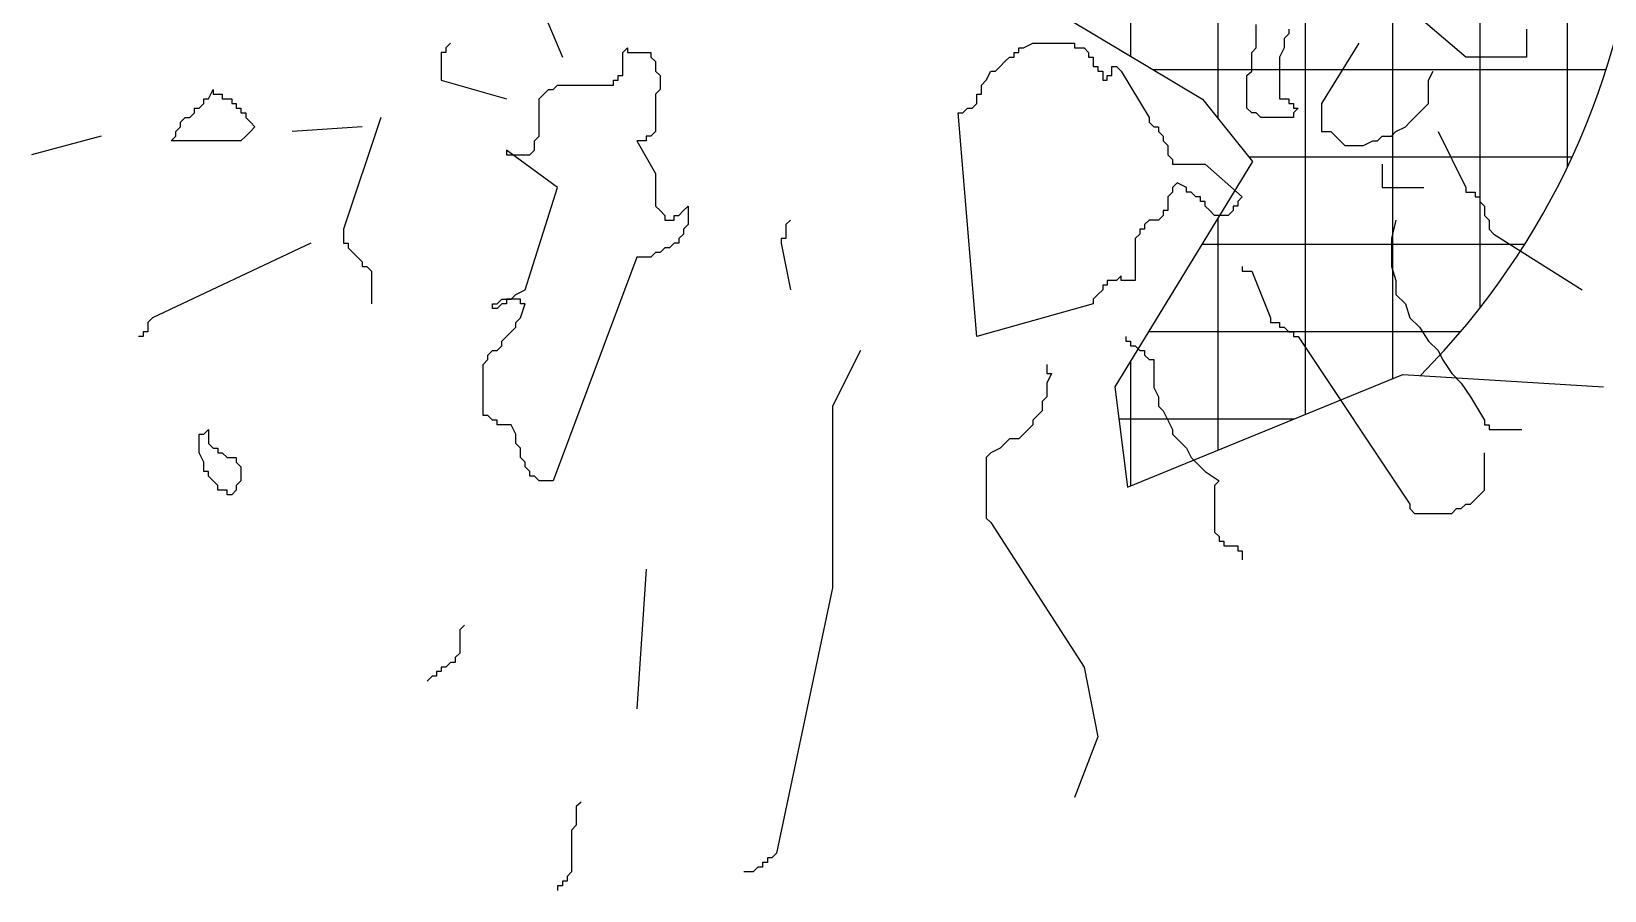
# Model space of a CAD drawing. Extents: x -13.6 to 7.2, y -12.8 to 13.
# Drawn here: x 2.914 to 3.969, y -7.14 to -6.563 of the extents above; entities that cross this region are included whole.
import ezdxf

# ---------------------------------------------------------------- set-up
doc = ezdxf.new("R2010")
doc.units = 0
doc.header["$MEASUREMENT"] = 0
doc.layers.add('C-LAND-EgrnConfr1', color=3, linetype='CONTINUOUS')
doc.layers.add('C-LAND-PL-TEXTURE', color=8, linetype='CONTINUOUS')

# ---------------------------------------------------------------- blocks, each defined once
blk = doc.blocks.new('C-LAND-EgrnConfrShde1')
at = {"layer": 'C-LAND-PL-TEXTURE', "linetype": 'Continuous'}
h = blk.add_hatch(dxfattribs=at)
h.set_pattern_fill('NET', color=256, scale=0.46875, style=0)
h.set_pattern_definition([(0, (-0.03989, -0.08519), (0, 0.0585938), []), (90, (-0.03989, -0.08519), (-0.0585938, 4e-18), [])])
h.paths.add_polyline_path([(0.1597, 0.1428), (0.0504, 0.0084), (0.0924, -0.1008), (0.2185, -0.1763), (0.2521, -0.2183), (0.1597, -0.3695), (0.1681, -0.4367), (0.3736, -0.3527, 0.825906), (-0.216, 0.4661), (-0.1765, 0.3527), (-0.3026, 0.3107), (-0.1681, 0.1428), (-0.1009, 0.1679), (0.084, 0.1679)])
at = {"layer": 'C-LAND-EgrnConfr1'}
for points in [[(0.4358, -0.1294), (0.4358, -0.1325), (0.4358, -0.1356), (0.4358, -0.1387), (0.4358, -0.1419), (0.4358, -0.145), (0.4358, -0.1481), (0.3952, -0.1481), (0.3546, -0.1137)], [(0.2765, -0.1294), (0.2765, -0.1325), (0.2733, -0.1356), (0.2733, -0.1419), (0.2702, -0.1481), (0.2702, -0.1512), (0.2702, -0.1575), (0.2702, -0.1606), (0.2702, -0.1669), (0.2702, -0.1731), (0.2702, -0.1762), (0.2733, -0.1762), (0.2765, -0.1762), (0.2765, -0.1794), (0.2796, -0.1794), (0.2796, -0.1825), (0.2827, -0.1825), (0.2796, -0.1856), (0.2796, -0.1887), (0.2765, -0.1887), (0.2733, -0.1887), (0.2702, -0.1887), (0.2671, -0.1887), (0.264, -0.1887), (0.2608, -0.1887), (0.2577, -0.1887), (0.2546, -0.1856), (0.2515, -0.1856), (0.2483, -0.1825), (0.2483, -0.1794), (0.2483, -0.1762), (0.2483, -0.1731), (0.2483, -0.17), (0.2483, -0.1637), (0.2483, -0.1606), (0.2515, -0.1575), (0.2515, -0.1544), (0.2515, -0.1481), (0.2515, -0.145), (0.2546, -0.1419), (0.2546, -0.1356), (0.2546, -0.1262)], [(-0.236, -0.0887), (-0.211, -0.1481)], [(-0.286, -0.1387), (-0.2892, -0.1419), (-0.2892, -0.145), (-0.2923, -0.145), (-0.2923, -0.1481), (-0.2923, -0.1512), (-0.2923, -0.1544), (-0.2923, -0.1575), (-0.2923, -0.1606), (-0.2923, -0.1637), (-0.2485, -0.1762)], [(0.3233, -0.1387), (0.2983, -0.1794), (0.2983, -0.1825), (0.2983, -0.1856), (0.2983, -0.1887), (0.2983, -0.1919), (0.2983, -0.195), (0.2983, -0.1981), (0.3015, -0.1981), (0.3046, -0.1981), (0.3077, -0.2012), (0.3108, -0.2044), (0.314, -0.2075), (0.3171, -0.2075), (0.3233, -0.2075), (0.3265, -0.2075), (0.3327, -0.2044), (0.3358, -0.2044), (0.339, -0.2012), (0.3452, -0.2012), (0.3483, -0.1981), (0.3546, -0.195), (0.3577, -0.1919), (0.3608, -0.1887), (0.3702, -0.1794), (0.3702, -0.1762), (0.3702, -0.1731), (0.3702, -0.17), (0.3702, -0.1669), (0.3702, -0.1637), (0.3733, -0.1575)], [(-0.3329, -0.1887), (-0.3579, -0.2637), (-0.3579, -0.2669), (-0.3579, -0.27), (-0.3579, -0.2731), (-0.3548, -0.2731), (-0.3548, -0.2762), (-0.3517, -0.2794), (-0.3485, -0.2825), (-0.3454, -0.2856), (-0.3454, -0.2887), (-0.3423, -0.2887), (-0.3392, -0.2919), (-0.3392, -0.295), (-0.3392, -0.2981), (-0.3392, -0.3012), (-0.3392, -0.3044), (-0.3392, -0.3075), (-0.3392, -0.3106), (-0.3392, -0.3137)], [(-0.3454, -0.195), (-0.3923, -0.1981)], [(0.3765, -0.1981), (0.3952, -0.2356), (0.3952, -0.2387), (0.3983, -0.2387), (0.4015, -0.2387), (0.4015, -0.2419), (0.4046, -0.2419), (0.4046, -0.245), (0.4077, -0.2481), (0.4077, -0.2512), (0.4077, -0.2544), (0.4108, -0.2575), (0.4108, -0.2606), (0.4108, -0.2637), (0.414, -0.2669), (0.4733, -0.3044)], [(-0.5204, -0.2012), (-0.5673, -0.2137)], [(0.339, -0.22), (0.339, -0.2231), (0.339, -0.2262), (0.339, -0.2294), (0.339, -0.2325), (0.339, -0.2356), (0.3421, -0.2356), (0.3671, -0.2356)], [(-0.0579, -0.2575), (-0.061, -0.2606), (-0.061, -0.2637), (-0.061, -0.2669), (-0.061, -0.27), (-0.0642, -0.27), (-0.0642, -0.2731), (-0.0579, -0.3044)], [(0.3483, -0.2575), (0.3452, -0.27), (0.3452, -0.2794), (0.3452, -0.2887), (0.3483, -0.2981), (0.3483, -0.3075), (0.3546, -0.3137), (0.3577, -0.3231), (0.364, -0.3294), (0.3702, -0.3387), (0.3765, -0.345), (0.3796, -0.3512), (0.3858, -0.3606), (0.3921, -0.3669), (0.3983, -0.3762), (0.4077, -0.3919), (0.4077, -0.395), (0.4108, -0.395), (0.4108, -0.3981), (0.414, -0.3981), (0.4171, -0.3981), (0.4202, -0.3981), (0.4233, -0.3981), (0.4265, -0.3981), (0.4327, -0.3981)], [(-0.3798, -0.2731), (-0.486, -0.3231), (-0.4892, -0.3262), (-0.4892, -0.3294), (-0.4892, -0.3325), (-0.4923, -0.3325), (-0.4923, -0.3356), (-0.4954, -0.3356)], [(0.2452, -0.2887), (0.2452, -0.2919), (0.2483, -0.2919), (0.2515, -0.2919), (0.264, -0.3231), (0.264, -0.3262), (0.2671, -0.3262), (0.2702, -0.3262), (0.2702, -0.3294), (0.2733, -0.3294), (0.2765, -0.3325), (0.2796, -0.3325), (0.2796, -0.3356), (0.2827, -0.3356), (0.3577, -0.4481), (0.3577, -0.4512), (0.3608, -0.4544), (0.364, -0.4544), (0.3671, -0.4544), (0.3702, -0.4544), (0.3733, -0.4544), (0.3765, -0.4544), (0.3827, -0.4544), (0.3858, -0.4544), (0.389, -0.4512), (0.3921, -0.4512), (0.3952, -0.4481), (0.3983, -0.4481), (0.4015, -0.445), (0.4077, -0.4387), (0.4077, -0.4356), (0.4077, -0.4325), (0.4077, -0.4294), (0.4077, -0.4262), (0.4077, -0.4231), (0.4077, -0.42), (0.4077, -0.4137)], [(0.1671, -0.3356), (0.1671, -0.3387), (0.1702, -0.3387), (0.1702, -0.3419), (0.1733, -0.3419), (0.1765, -0.345), (0.1796, -0.345), (0.1796, -0.3481), (0.1827, -0.3512), (0.1858, -0.3512), (0.1858, -0.3606), (0.1858, -0.3637), (0.1858, -0.37), (0.189, -0.3762), (0.189, -0.3825), (0.1921, -0.3856), (0.1952, -0.3919), (0.1983, -0.3981), (0.1983, -0.4012), (0.2046, -0.4075), (0.2077, -0.4106), (0.2108, -0.4169), (0.214, -0.42), (0.2202, -0.4262), (0.2296, -0.4325), (0.2265, -0.4356), (0.2265, -0.4387), (0.2265, -0.4419), (0.2265, -0.445), (0.2265, -0.4481), (0.2265, -0.4512), (0.2265, -0.4544), (0.2265, -0.4575), (0.2265, -0.4606), (0.2265, -0.4637), (0.2265, -0.4669), (0.2296, -0.47), (0.2296, -0.4731), (0.2327, -0.4731), (0.2327, -0.4762), (0.2358, -0.4762), (0.239, -0.4762), (0.2421, -0.4762), (0.2421, -0.4794), (0.2452, -0.4794), (0.2452, -0.4825), (0.2452, -0.4856)], [(-0.011, -0.345), (-0.0298, -0.3825), (-0.0298, -0.5044), (-0.0673, -0.6825), (-0.0704, -0.6856), (-0.0735, -0.6856), (-0.0735, -0.6887), (-0.0767, -0.6887), (-0.0767, -0.6919), (-0.0798, -0.6919), (-0.0829, -0.695), (-0.086, -0.695), (-0.0892, -0.695)], [(0.114, -0.3544), (0.114, -0.3575), (0.114, -0.3606), (0.1171, -0.3606), (0.114, -0.3669), (0.114, -0.3731), (0.114, -0.3762), (0.1108, -0.3794), (0.1108, -0.3856), (0.1077, -0.3887), (0.1046, -0.3919), (0.1046, -0.395), (0.1015, -0.3981), (0.0983, -0.4012), (0.0952, -0.4044), (0.089, -0.4044), (0.0858, -0.4075), (0.0827, -0.4106), (0.0765, -0.4137), (0.0733, -0.4169), (0.0733, -0.42), (0.0733, -0.4231), (0.0733, -0.4262), (0.0733, -0.4294), (0.0733, -0.4325), (0.0733, -0.4356), (0.0733, -0.4387), (0.0733, -0.4419), (0.0733, -0.445), (0.0733, -0.4481), (0.0733, -0.4512), (0.0733, -0.4544), (0.0733, -0.4575), (0.0765, -0.4606), (0.139, -0.5575), (0.1483, -0.6044), (0.1327, -0.645)], [(-0.1548, -0.4919), (-0.161, -0.5856)], [(-0.2767, -0.5294), (-0.2798, -0.5325), (-0.2798, -0.5356), (-0.2798, -0.5387), (-0.2798, -0.5419), (-0.2798, -0.545), (-0.2798, -0.5481), (-0.2829, -0.5512), (-0.2829, -0.5544), (-0.286, -0.5544), (-0.2892, -0.5575), (-0.2923, -0.5575), (-0.2923, -0.5606), (-0.2954, -0.5606), (-0.2954, -0.5637), (-0.2985, -0.5637), (-0.3017, -0.5669)], [(-0.1985, -0.6481), (-0.2017, -0.6512), (-0.2017, -0.6544), (-0.2017, -0.6575), (-0.2017, -0.6606), (-0.2017, -0.6637), (-0.2048, -0.6669), (-0.2048, -0.67), (-0.2048, -0.6731), (-0.2048, -0.6762), (-0.2048, -0.6794), (-0.2048, -0.6825), (-0.2048, -0.6856), (-0.2048, -0.6887), (-0.2048, -0.6919), (-0.2048, -0.695), (-0.2079, -0.6981), (-0.2079, -0.7012), (-0.211, -0.7012), (-0.211, -0.7044), (-0.2142, -0.7044), (-0.2142, -0.7075)]]:
    blk.add_lwpolyline(points, dxfattribs=at)
for points in [[(-0.1673, -0.1419), (-0.1673, -0.145), (-0.1642, -0.145), (-0.161, -0.145), (-0.1579, -0.145), (-0.1517, -0.145), (-0.1517, -0.1481), (-0.1485, -0.1512), (-0.1485, -0.1544), (-0.1485, -0.1575), (-0.1454, -0.1606), (-0.1454, -0.1637), (-0.1454, -0.1669), (-0.1454, -0.17), (-0.1485, -0.1731), (-0.1485, -0.1762), (-0.1485, -0.1825), (-0.1485, -0.1856), (-0.1485, -0.1887), (-0.1485, -0.1919), (-0.1485, -0.1981), (-0.1517, -0.2012), (-0.1548, -0.2012), (-0.1548, -0.2044), (-0.1579, -0.2044), (-0.161, -0.2044), (-0.1485, -0.2262), (-0.1485, -0.2294), (-0.1485, -0.2325), (-0.1485, -0.2356), (-0.1485, -0.2387), (-0.1485, -0.2419), (-0.1485, -0.245), (-0.1485, -0.2481), (-0.1454, -0.2512), (-0.1423, -0.2544), (-0.1423, -0.2575), (-0.1392, -0.2575), (-0.136, -0.2575), (-0.136, -0.2544), (-0.1329, -0.2544), (-0.1298, -0.2512), (-0.1267, -0.2481), (-0.1267, -0.2544), (-0.1267, -0.2575), (-0.1267, -0.2606), (-0.1298, -0.2637), (-0.1298, -0.2669), (-0.1329, -0.27), (-0.1329, -0.2731), (-0.136, -0.2731), (-0.1392, -0.2762), (-0.1423, -0.2762), (-0.1454, -0.2794), (-0.1485, -0.2794), (-0.1517, -0.2825), (-0.1548, -0.2825), (-0.161, -0.2825), (-0.2173, -0.4325), (-0.2235, -0.4325), (-0.2267, -0.4325), (-0.2298, -0.4294), (-0.2329, -0.4294), (-0.2329, -0.4262), (-0.236, -0.4231), (-0.236, -0.42), (-0.2392, -0.4169), (-0.2392, -0.4137), (-0.2392, -0.4106), (-0.2423, -0.4075), (-0.2423, -0.4044), (-0.2423, -0.4012), (-0.2454, -0.395), (-0.2485, -0.395), (-0.2517, -0.395), (-0.2548, -0.395), (-0.2548, -0.3919), (-0.2579, -0.3919), (-0.261, -0.3887), (-0.2642, -0.3887), (-0.2642, -0.3856), (-0.2642, -0.3825), (-0.2642, -0.3794), (-0.2642, -0.3762), (-0.2642, -0.3731), (-0.2642, -0.37), (-0.2642, -0.3669), (-0.2642, -0.3606), (-0.2642, -0.3575), (-0.2642, -0.3544), (-0.261, -0.3512), (-0.261, -0.3481), (-0.2579, -0.345), (-0.2548, -0.345), (-0.2517, -0.3419), (-0.2517, -0.3387), (-0.2485, -0.3356), (-0.2454, -0.3325), (-0.2423, -0.3294), (-0.2423, -0.3262), (-0.2392, -0.3231), (-0.236, -0.3137), (-0.2392, -0.3137), (-0.2392, -0.3106), (-0.2423, -0.3106), (-0.2454, -0.3106), (-0.2485, -0.3106), (-0.2485, -0.3137), (-0.2517, -0.3137), (-0.2548, -0.3169), (-0.2579, -0.3169), (-0.2579, -0.3137), (-0.2548, -0.3137), (-0.2517, -0.3106), (-0.2485, -0.3106), (-0.2454, -0.3106), (-0.2423, -0.3075), (-0.236, -0.3044), (-0.2142, -0.2356), (-0.2485, -0.2106), (-0.2485, -0.2137), (-0.2454, -0.2137), (-0.2423, -0.2137), (-0.2392, -0.2137), (-0.236, -0.2137), (-0.2329, -0.2137), (-0.2298, -0.2106), (-0.2298, -0.2075), (-0.2298, -0.2044), (-0.2267, -0.2012), (-0.2267, -0.1981), (-0.2267, -0.195), (-0.2267, -0.1919), (-0.2267, -0.1887), (-0.2267, -0.1856), (-0.2267, -0.1794), (-0.2267, -0.1762), (-0.2235, -0.1731), (-0.2204, -0.17), (-0.2173, -0.17), (-0.2142, -0.1669), (-0.211, -0.1669), (-0.2079, -0.1669), (-0.2017, -0.1669), (-0.1985, -0.1669), (-0.1954, -0.1669), (-0.1923, -0.1669), (-0.1892, -0.1669), (-0.1829, -0.1669), (-0.1798, -0.1669), (-0.1767, -0.1669), (-0.1767, -0.1637), (-0.1735, -0.1637), (-0.1735, -0.1606), (-0.1704, -0.1606), (-0.1704, -0.1575), (-0.1704, -0.1544), (-0.1704, -0.1512), (-0.1704, -0.145), (-0.1673, -0.1419)], [(0.1046, -0.1387), (0.1327, -0.1387), (0.1327, -0.1419), (0.1358, -0.1419), (0.139, -0.1419), (0.1421, -0.145), (0.1421, -0.1481), (0.1452, -0.1481), (0.1452, -0.1512), (0.1452, -0.1544), (0.1483, -0.1544), (0.1483, -0.1575), (0.1515, -0.1575), (0.1515, -0.1606), (0.1515, -0.1637), (0.1546, -0.1637), (0.1546, -0.1606), (0.1577, -0.1606), (0.1577, -0.1575), (0.1577, -0.1544), (0.1608, -0.1544), (0.164, -0.1575), (0.1827, -0.1887), (0.1827, -0.1919), (0.1858, -0.195), (0.189, -0.195), (0.189, -0.1981), (0.1921, -0.2012), (0.1921, -0.2044), (0.1952, -0.2075), (0.1952, -0.2106), (0.1952, -0.2137), (0.1983, -0.2169), (0.1983, -0.22), (0.2015, -0.22), (0.2046, -0.22), (0.2077, -0.22), (0.2108, -0.22), (0.214, -0.22), (0.2202, -0.22), (0.2452, -0.2419), (0.2421, -0.245), (0.2421, -0.2481), (0.239, -0.2481), (0.239, -0.2512), (0.2358, -0.2544), (0.2327, -0.2544), (0.2296, -0.2544), (0.2265, -0.2544), (0.2233, -0.2512), (0.2202, -0.2481), (0.2202, -0.245), (0.2171, -0.245), (0.2171, -0.2419), (0.214, -0.2419), (0.2108, -0.2387), (0.2077, -0.2387), (0.2077, -0.2356), (0.2015, -0.2325), (0.1983, -0.2356), (0.1983, -0.2387), (0.1952, -0.2419), (0.1952, -0.245), (0.1952, -0.2481), (0.1952, -0.2512), (0.1921, -0.2512), (0.1921, -0.2544), (0.189, -0.2575), (0.1858, -0.2575), (0.1827, -0.2575), (0.1796, -0.2606), (0.1796, -0.2637), (0.1765, -0.2637), (0.1765, -0.2669), (0.1733, -0.27), (0.1733, -0.2731), (0.1733, -0.2762), (0.1733, -0.2794), (0.1733, -0.2825), (0.1733, -0.2856), (0.1733, -0.2887), (0.1733, -0.2919), (0.1733, -0.295), (0.1733, -0.2981), (0.1702, -0.2981), (0.1671, -0.2981), (0.164, -0.2981), (0.164, -0.295), (0.1608, -0.2981), (0.1577, -0.2981), (0.1546, -0.2981), (0.1546, -0.3012), (0.1515, -0.3012), (0.1515, -0.3044), (0.1483, -0.3075), (0.1452, -0.3106), (0.1452, -0.3137), (0.0671, -0.3356), (0.0546, -0.1856), (0.0577, -0.1856), (0.0608, -0.1825), (0.064, -0.1825), (0.0671, -0.1794), (0.0671, -0.1762), (0.0671, -0.1731), (0.0702, -0.1731), (0.0702, -0.17), (0.0702, -0.1669), (0.0733, -0.1637), (0.0765, -0.1575), (0.0796, -0.1575), (0.0827, -0.1544), (0.0858, -0.1512), (0.089, -0.1481), (0.0921, -0.1481), (0.0921, -0.145), (0.0952, -0.145), (0.0952, -0.1419), (0.0983, -0.1419), (0.1046, -0.1387)], [(-0.4329, -0.1762), (-0.4329, -0.1794), (-0.4298, -0.1794), (-0.4298, -0.1825), (-0.4267, -0.1825), (-0.4267, -0.1856), (-0.4235, -0.1856), (-0.4235, -0.1887), (-0.4204, -0.1919), (-0.4173, -0.195), (-0.4204, -0.1981), (-0.4235, -0.2012), (-0.4267, -0.2044), (-0.4298, -0.2044), (-0.4329, -0.2044), (-0.436, -0.2044), (-0.4392, -0.2044), (-0.4423, -0.2044), (-0.4454, -0.2044), (-0.4517, -0.2044), (-0.4548, -0.2044), (-0.4579, -0.2044), (-0.461, -0.2044), (-0.4642, -0.2044), (-0.4704, -0.2044), (-0.4735, -0.2044), (-0.4704, -0.2012), (-0.4704, -0.1981), (-0.4673, -0.195), (-0.4673, -0.1919), (-0.4642, -0.1887), (-0.461, -0.1887), (-0.4579, -0.1856), (-0.4579, -0.1825), (-0.4548, -0.1825), (-0.4517, -0.1794), (-0.4517, -0.1762), (-0.4485, -0.1762), (-0.4454, -0.17), (-0.4454, -0.1731), (-0.4423, -0.1731), (-0.4392, -0.1731), (-0.4392, -0.1762), (-0.436, -0.1762), (-0.4329, -0.1762)], [(-0.4485, -0.4012), (-0.4485, -0.4044), (-0.4485, -0.4075), (-0.4454, -0.4106), (-0.4423, -0.4106), (-0.4423, -0.4137), (-0.4392, -0.4137), (-0.436, -0.4169), (-0.4329, -0.4169), (-0.4298, -0.4169), (-0.4298, -0.42), (-0.4267, -0.4231), (-0.4267, -0.4262), (-0.4267, -0.4294), (-0.4267, -0.4325), (-0.4298, -0.4356), (-0.4298, -0.4387), (-0.4329, -0.4419), (-0.436, -0.4419), (-0.436, -0.4387), (-0.4392, -0.4387), (-0.4423, -0.4387), (-0.4423, -0.4356), (-0.4454, -0.4325), (-0.4485, -0.4294), (-0.4485, -0.4262), (-0.4517, -0.4262), (-0.4517, -0.4231), (-0.4517, -0.42), (-0.4548, -0.4137), (-0.4548, -0.4106), (-0.4548, -0.4075), (-0.4548, -0.4044), (-0.4548, -0.4012), (-0.4517, -0.4012), (-0.4485, -0.3981), (-0.4485, -0.4012)]]:
    blk.add_lwpolyline(points, close=True, dxfattribs=at)
at = {"layer": 'C-LAND-PL-TEXTURE', "linetype": 'Continuous'}
blk.add_lwpolyline([(-0.2437, 0.5458), (-0.1765, 0.3527), (-0.3026, 0.3107), (-0.1681, 0.1428), (-0.1009, 0.1679), (0.084, 0.1679), (0.1597, 0.1428), (0.0504, 0.0084), (0.0924, -0.1008), (0.2185, -0.1763), (0.2521, -0.2183), (0.1597, -0.3695), (0.1681, -0.4367), (0.353, -0.3611), (0.4875, -0.3695)], dxfattribs=at)
blk.add_arc((0, 0), 0.5137, 315.2278, 114.8606, dxfattribs=at)
blk = doc.blocks.new('EgrnConfr1')
at = {"layer": 'C-LAND-EgrnConfr1', "linetype": 'Continuous'}
blk.add_blockref('C-LAND-EgrnConfrShde1', (0, 0), dxfattribs=at)

msp = doc.modelspace()

# ---------------------------------------------------------------- block references
at = {"layer": 'C-LAND-EgrnConfr1'}
msp.add_blockref('EgrnConfr1', (3.4811, -6.4325), dxfattribs=at)

doc.saveas('drawing.dxf')
